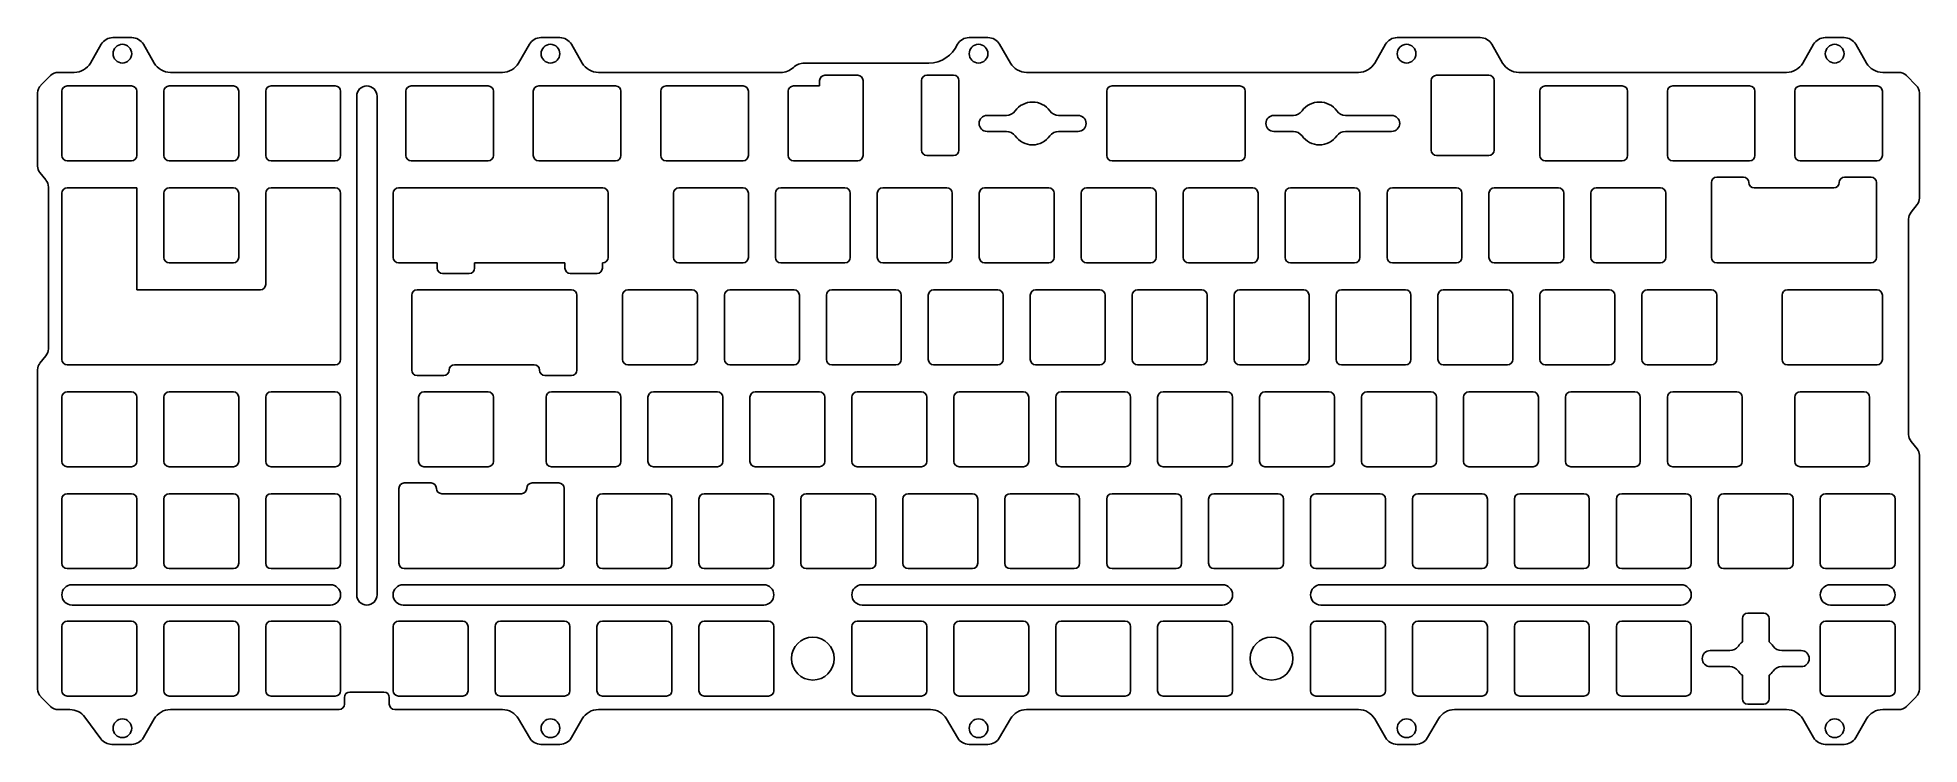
# Model space of a CAD drawing. Header units: millimetres. Extents: x -352 to 0, y -140 to -8.
import ezdxf

# ---------------------------------------------------------------- set-up
doc = ezdxf.new("R2010")
doc.units = ezdxf.units.MM

msp = doc.modelspace()

# ---------------------------------------------------------------- linework, layer by layer
at = {"color": 7, "linetype": 'Continuous', "lineweight": 25}
for p, q in [((-341.79, -13.02), (-339.77, -9.52)), ((-337.6, -8.27), (-334.07, -8.27)), ((-331.9, -9.52), (-329.88, -13.02)), ((-261.79, -13.02), (-259.77, -9.52)), ((-257.6, -8.27), (-254.07, -8.27)), ((-251.9, -9.52), (-249.88, -13.02)), ((-177.6, -8.27), (-174.06, -8.27)), ((-171.9, -9.52), (-169.88, -13.02)), ((-101.79, -13.02), (-99.76, -9.52)), ((-97.6, -8.27), (-82.06, -8.27)), ((-79.9, -9.52), (-77.88, -13.02)), ((-21.79, -13.02), (-19.76, -9.52)), ((-17.6, -8.27), (-14.06, -8.27)), ((-11.9, -9.52), (-9.88, -13.02)), ((-208.38, -13.02), (-185.12, -13.02)), ((-351.08, -17.18), (-349.25, -15.36)), ((-347.84, -14.77), (-344.82, -14.77)), ((-334.14, -17.3), (-346.14, -17.3)), ((-315.09, -17.3), (-327.09, -17.3)), ((-326.85, -14.77), (-264.82, -14.77)), ((-296.04, -17.3), (-308.04, -17.3)), ((-267.47, -17.3), (-281.85, -17.3)), ((-243.65, -17.3), (-258.03, -17.3)), ((-246.85, -14.77), (-212.82, -14.77)), ((-219.84, -17.3), (-234.22, -17.3)), ((-205.53, -17.3), (-210.41, -17.3)), ((-205.53, -16.3), (-205.53, -17.3)), ((-198.41, -15.3), (-204.53, -15.3)), ((-197.41, -30.3), (-197.41, -16.3)), ((-186.48, -16.29), (-186.48, -29.29)), ((-180.48, -15.29), (-185.48, -15.29)), ((-179.48, -29.29), (-179.48, -16.29)), ((-166.85, -14.77), (-104.82, -14.77)), ((-126.98, -17.3), (-150.88, -17.3)), ((-91.23, -16.3), (-91.23, -29.3)), ((-80.47, -15.29), (-90.23, -15.3)), ((-79.47, -29.29), (-79.47, -16.29)), ((-74.85, -14.77), (-24.82, -14.77)), ((-55.53, -17.3), (-69.92, -17.3)), ((-31.72, -17.3), (-46.1, -17.3)), ((-7.91, -17.3), (-22.29, -17.3)), ((-6.85, -14.77), (-3.83, -14.77)), ((-2.41, -15.36), (-0.59, -17.19)), ((-351.66, -32.28), (-351.66, -18.6)), ((-347.14, -18.3), (-347.14, -30.3)), ((-333.14, -30.3), (-333.14, -18.3)), ((-328.09, -18.3), (-328.09, -30.3)), ((-314.09, -30.3), (-314.09, -18.3)), ((-309.04, -18.3), (-309.04, -30.3)), ((-295.04, -30.3), (-295.04, -18.3)), ((-292.04, -19.2), (-292.04, -112.4)), ((-288.24, -112.4), (-288.24, -19.2)), ((-282.85, -18.3), (-282.85, -30.3)), ((-266.47, -30.3), (-266.47, -18.3)), ((-259.03, -18.3), (-259.03, -30.3)), ((-242.65, -30.3), (-242.65, -18.3)), ((-235.22, -18.3), (-235.22, -30.3)), ((-218.84, -30.3), (-218.84, -18.3)), ((-211.41, -18.3), (-211.41, -30.3)), ((-151.88, -18.3), (-151.88, -30.3)), ((-125.98, -30.3), (-125.98, -18.3)), ((-70.92, -18.3), (-70.92, -30.3)), ((-54.53, -30.3), (-54.53, -18.3)), ((-47.1, -18.3), (-47.1, -30.3)), ((-30.72, -30.3), (-30.72, -18.3)), ((-23.29, -18.3), (-23.29, -30.3)), ((-6.91, -30.3), (-6.91, -18.3)), ((0, -18.6), (0, -38.28)), ((-170.61, -22.8), (-174.23, -22.8)), ((-157.23, -22.8), (-160.86, -22.8)), ((-116.99, -22.8), (-120.62, -22.8)), ((-98.62, -22.8), (-107.25, -22.8)), ((-174.23, -25.8), (-170.61, -25.8)), ((-160.86, -25.8), (-157.23, -25.8)), ((-120.62, -25.8), (-116.99, -25.8)), ((-107.25, -25.8), (-98.62, -25.8)), ((-346.14, -31.3), (-334.14, -31.3)), ((-327.09, -31.3), (-315.09, -31.3)), ((-308.04, -31.3), (-296.04, -31.3)), ((-281.85, -31.3), (-267.47, -31.3)), ((-258.03, -31.3), (-243.65, -31.3)), ((-234.22, -31.3), (-219.84, -31.3)), ((-210.41, -31.3), (-198.41, -31.3)), ((-185.48, -30.29), (-180.48, -30.29)), ((-150.88, -31.3), (-126.98, -31.3)), ((-90.23, -30.3), (-80.47, -30.29)), ((-69.92, -31.3), (-55.53, -31.3)), ((-46.1, -31.3), (-31.72, -31.3)), ((-22.29, -31.3), (-7.91, -31.3)), ((-350.13, -34.87), (-351.25, -33.47)), ((-32.87, -34.35), (-37.87, -34.35)), ((-9, -34.35), (-14, -34.35)), ((-349.66, -66.42), (-349.66, -36.19)), ((-347.14, -37.35), (-347.14, -68.4)), ((-333.14, -36.35), (-346.14, -36.35)), ((-333.14, -55.4), (-333.14, -36.35)), ((-328.09, -37.35), (-328.09, -49.35)), ((-315.09, -36.35), (-327.09, -36.35)), ((-314.09, -49.35), (-314.09, -37.35)), ((-309.04, -37.35), (-309.04, -54.4)), ((-296.04, -36.35), (-308.04, -36.35)), ((-295.04, -68.4), (-295.04, -37.35)), ((-285.23, -37.35), (-285.23, -49.35)), ((-246.03, -36.35), (-284.23, -36.35)), ((-245.03, -49.35), (-245.03, -37.35)), ((-232.84, -37.35), (-232.84, -49.35)), ((-219.84, -36.35), (-231.84, -36.35)), ((-218.84, -49.35), (-218.84, -37.35)), ((-213.79, -37.35), (-213.79, -49.35)), ((-200.79, -36.35), (-212.79, -36.35)), ((-199.79, -49.35), (-199.79, -37.35)), ((-194.74, -37.35), (-194.74, -49.35)), ((-181.74, -36.35), (-193.74, -36.35)), ((-180.74, -49.35), (-180.74, -37.35)), ((-175.69, -37.35), (-175.69, -49.35)), ((-162.69, -36.35), (-174.69, -36.35)), ((-161.69, -49.35), (-161.69, -37.35)), ((-156.64, -37.35), (-156.64, -49.35)), ((-143.64, -36.35), (-155.64, -36.35)), ((-142.64, -49.35), (-142.64, -37.35)), ((-137.59, -37.35), (-137.59, -49.35)), ((-124.59, -36.35), (-136.59, -36.35)), ((-123.59, -49.35), (-123.59, -37.35)), ((-118.54, -37.35), (-118.54, -49.35)), ((-105.54, -36.35), (-117.54, -36.35)), ((-104.54, -49.35), (-104.54, -37.35)), ((-99.49, -37.35), (-99.49, -49.35)), ((-86.49, -36.35), (-98.49, -36.35)), ((-85.49, -49.35), (-85.49, -37.35)), ((-80.44, -37.35), (-80.44, -49.35)), ((-67.44, -36.35), (-79.44, -36.35)), ((-66.44, -49.35), (-66.44, -37.35)), ((-61.39, -37.35), (-61.39, -49.35)), ((-48.39, -36.35), (-60.39, -36.35)), ((-47.39, -49.35), (-47.39, -37.35)), ((-38.87, -35.35), (-38.87, -49.35)), ((-16, -36.35), (-30.87, -36.35)), ((-8, -49.35), (-8, -35.35)), ((-2, -42.19), (-2, -82.42)), ((-0.42, -39.47), (-1.54, -40.88)), ((-327.09, -50.35), (-315.09, -50.35)), ((-284.23, -50.35), (-277, -50.35)), ((-277, -50.35), (-277, -51.34)), ((-276, -52.34), (-271, -52.34)), ((-270, -51.34), (-270, -50.35)), ((-270, -50.35), (-253.12, -50.35)), ((-253.12, -50.35), (-253.12, -51.34)), ((-252.12, -52.34), (-247.12, -52.34)), ((-246.03, -50.35), (-246.12, -50.35)), ((-246.12, -51.34), (-246.12, -50.35)), ((-231.84, -50.35), (-219.84, -50.35)), ((-212.79, -50.35), (-200.79, -50.35)), ((-193.74, -50.35), (-181.74, -50.35)), ((-174.69, -50.35), (-162.69, -50.35)), ((-155.64, -50.35), (-143.64, -50.35)), ((-136.59, -50.35), (-124.59, -50.35)), ((-117.54, -50.35), (-105.54, -50.35)), ((-98.49, -50.35), (-86.49, -50.35)), ((-79.44, -50.35), (-67.44, -50.35)), ((-60.39, -50.35), (-48.39, -50.35)), ((-37.87, -50.35), (-9, -50.35)), ((-310.04, -55.4), (-333.14, -55.4)), ((-251.88, -55.4), (-280.76, -55.4)), ((-229.36, -55.4), (-241.36, -55.4)), ((-210.31, -55.4), (-222.31, -55.4)), ((-191.26, -55.4), (-203.26, -55.4)), ((-172.22, -55.4), (-184.22, -55.4)), ((-153.16, -55.4), (-165.16, -55.4)), ((-134.11, -55.4), (-146.11, -55.4)), ((-115.06, -55.4), (-127.06, -55.4)), ((-96.01, -55.4), (-108.01, -55.4)), ((-76.97, -55.4), (-88.97, -55.4)), ((-57.92, -55.4), (-69.92, -55.4)), ((-38.86, -55.4), (-50.86, -55.4)), ((-7.91, -55.4), (-24.67, -55.4)), ((-281.76, -56.39), (-281.76, -70.39)), ((-250.88, -70.39), (-250.88, -56.39)), ((-242.36, -56.39), (-242.36, -68.4)), ((-228.36, -68.4), (-228.36, -56.39)), ((-223.31, -56.39), (-223.31, -68.4)), ((-209.31, -68.4), (-209.31, -56.39)), ((-204.26, -56.39), (-204.26, -68.4)), ((-190.26, -68.4), (-190.26, -56.39)), ((-185.22, -56.39), (-185.22, -68.4)), ((-171.22, -68.4), (-171.22, -56.39)), ((-166.16, -56.39), (-166.16, -68.4)), ((-152.16, -68.4), (-152.16, -56.39)), ((-147.11, -56.39), (-147.11, -68.4)), ((-133.11, -68.4), (-133.11, -56.39)), ((-128.06, -56.39), (-128.06, -68.4)), ((-114.06, -68.4), (-114.06, -56.39)), ((-109.01, -56.39), (-109.01, -68.4)), ((-95.01, -68.4), (-95.01, -56.39)), ((-89.97, -56.39), (-89.97, -68.4)), ((-75.97, -68.4), (-75.97, -56.39)), ((-70.92, -56.39), (-70.92, -68.4)), ((-56.92, -68.4), (-56.92, -56.39)), ((-51.86, -56.39), (-51.86, -68.4)), ((-37.86, -68.4), (-37.86, -56.39)), ((-25.67, -56.39), (-25.67, -68.4)), ((-6.91, -68.4), (-6.91, -56.39)), ((-351.66, -130), (-351.66, -70.32)), ((-351.25, -69.13), (-350.12, -67.73)), ((-346.14, -69.4), (-296.04, -69.4)), ((-273.76, -69.4), (-258.88, -69.4)), ((-241.36, -69.4), (-229.36, -69.4)), ((-222.31, -69.4), (-210.31, -69.4)), ((-203.26, -69.4), (-191.26, -69.4)), ((-184.22, -69.4), (-172.22, -69.4)), ((-165.16, -69.4), (-153.16, -69.4)), ((-146.11, -69.4), (-134.11, -69.4)), ((-127.06, -69.4), (-115.06, -69.4)), ((-108.01, -69.4), (-96.01, -69.4)), ((-88.97, -69.4), (-76.97, -69.4)), ((-69.92, -69.4), (-57.92, -69.4)), ((-50.86, -69.4), (-38.86, -69.4)), ((-24.67, -69.4), (-7.91, -69.4)), ((-280.76, -71.39), (-275.76, -71.39)), ((-256.88, -71.39), (-251.88, -71.39)), ((-347.14, -75.45), (-347.14, -87.45)), ((-334.14, -74.45), (-346.14, -74.45)), ((-333.14, -87.45), (-333.14, -75.45)), ((-328.09, -75.45), (-328.09, -87.45)), ((-315.09, -74.45), (-327.09, -74.45)), ((-314.09, -87.45), (-314.09, -75.45)), ((-309.04, -75.45), (-309.04, -87.45)), ((-296.04, -74.45), (-308.04, -74.45)), ((-295.04, -87.45), (-295.04, -75.45)), ((-280.47, -75.45), (-280.47, -87.45)), ((-267.47, -74.45), (-279.47, -74.45)), ((-266.47, -87.45), (-266.47, -75.45)), ((-256.65, -75.45), (-256.65, -87.45)), ((-243.65, -74.45), (-255.65, -74.45)), ((-242.65, -87.45), (-242.65, -75.45)), ((-237.6, -75.45), (-237.6, -87.45)), ((-224.6, -74.45), (-236.6, -74.45)), ((-223.6, -87.45), (-223.6, -75.45)), ((-218.55, -75.45), (-218.55, -87.45)), ((-205.55, -74.45), (-217.55, -74.45)), ((-204.55, -87.45), (-204.55, -75.45)), ((-199.5, -75.45), (-199.5, -87.45)), ((-186.5, -74.45), (-198.5, -74.45)), ((-185.5, -87.45), (-185.5, -75.45)), ((-180.45, -75.45), (-180.45, -87.45)), ((-167.45, -74.45), (-179.45, -74.45)), ((-166.45, -87.45), (-166.45, -75.45)), ((-161.4, -75.45), (-161.4, -87.45)), ((-148.4, -74.45), (-160.4, -74.45)), ((-147.4, -87.45), (-147.4, -75.45)), ((-142.35, -75.45), (-142.35, -87.45)), ((-129.35, -74.45), (-141.35, -74.45)), ((-128.35, -87.45), (-128.35, -75.45)), ((-123.3, -75.45), (-123.3, -87.45)), ((-110.3, -74.45), (-122.3, -74.45)), ((-109.3, -87.45), (-109.3, -75.45)), ((-104.25, -75.45), (-104.25, -87.45)), ((-91.25, -74.45), (-103.25, -74.45)), ((-90.25, -87.45), (-90.25, -75.45)), ((-85.2, -75.45), (-85.2, -87.45)), ((-72.2, -74.45), (-84.2, -74.45)), ((-71.2, -87.45), (-71.2, -75.45)), ((-66.15, -75.45), (-66.15, -87.45)), ((-53.15, -74.45), (-65.15, -74.45)), ((-52.15, -87.45), (-52.15, -75.45)), ((-47.1, -75.45), (-47.1, -87.45)), ((-34.1, -74.45), (-46.1, -74.45)), ((-33.1, -87.45), (-33.1, -75.45)), ((-23.29, -75.45), (-23.29, -87.45)), ((-10.29, -74.45), (-22.29, -74.45)), ((-9.29, -87.45), (-9.29, -75.45)), ((-1.54, -83.73), (-0.42, -85.13)), ((0, -86.32), (0, -130)), ((-346.14, -88.45), (-334.14, -88.45)), ((-327.09, -88.45), (-315.09, -88.45)), ((-308.04, -88.45), (-296.04, -88.45)), ((-279.47, -88.45), (-267.47, -88.45)), ((-255.65, -88.45), (-243.65, -88.45)), ((-236.6, -88.45), (-224.6, -88.45)), ((-217.55, -88.45), (-205.55, -88.45)), ((-198.5, -88.45), (-186.5, -88.45)), ((-179.45, -88.45), (-167.45, -88.45)), ((-160.4, -88.45), (-148.4, -88.45)), ((-141.35, -88.45), (-129.35, -88.45)), ((-122.3, -88.45), (-110.3, -88.45)), ((-103.25, -88.45), (-91.25, -88.45)), ((-84.2, -88.45), (-72.2, -88.45)), ((-65.15, -88.45), (-53.15, -88.45)), ((-46.1, -88.45), (-34.1, -88.45)), ((-22.29, -88.45), (-10.29, -88.45)), ((-347.14, -94.49), (-347.14, -106.49)), ((-334.14, -93.49), (-346.14, -93.49)), ((-333.14, -106.49), (-333.14, -94.49)), ((-328.09, -94.49), (-328.09, -106.49)), ((-315.09, -93.49), (-327.09, -93.49)), ((-314.09, -106.49), (-314.09, -94.49)), ((-309.04, -94.49), (-309.04, -106.49)), ((-296.04, -93.49), (-308.04, -93.49)), ((-295.04, -106.49), (-295.04, -94.49)), ((-284.14, -92.49), (-284.14, -106.49)), ((-278.14, -91.49), (-283.14, -91.49)), ((-261.26, -93.49), (-276.14, -93.49)), ((-254.26, -91.49), (-259.26, -91.49)), ((-253.26, -106.49), (-253.26, -92.49)), ((-247.13, -94.49), (-247.13, -106.49)), ((-234.13, -93.49), (-246.13, -93.49)), ((-233.13, -106.49), (-233.13, -94.49)), ((-228.08, -94.49), (-228.08, -106.49)), ((-215.08, -93.49), (-227.08, -93.49)), ((-214.08, -106.49), (-214.08, -94.49)), ((-209.03, -94.49), (-209.03, -106.49)), ((-196.03, -93.49), (-208.03, -93.49)), ((-195.03, -106.49), (-195.03, -94.49)), ((-189.98, -94.49), (-189.98, -106.49)), ((-176.98, -93.49), (-188.98, -93.49)), ((-175.98, -106.49), (-175.98, -94.49)), ((-170.93, -94.49), (-170.93, -106.49)), ((-157.93, -93.49), (-169.93, -93.49)), ((-156.93, -106.49), (-156.93, -94.49)), ((-151.88, -94.49), (-151.88, -106.49)), ((-138.88, -93.49), (-150.88, -93.49)), ((-137.88, -106.49), (-137.88, -94.49)), ((-132.83, -94.49), (-132.83, -106.49)), ((-119.83, -93.49), (-131.83, -93.49)), ((-118.83, -106.49), (-118.83, -94.49)), ((-113.78, -94.49), (-113.78, -106.49)), ((-100.78, -93.49), (-112.78, -93.49)), ((-99.78, -106.49), (-99.78, -94.49)), ((-94.73, -94.49), (-94.73, -106.49)), ((-81.73, -93.49), (-93.73, -93.49)), ((-80.73, -106.49), (-80.73, -94.49)), ((-75.68, -94.49), (-75.68, -106.49)), ((-62.68, -93.49), (-74.68, -93.49)), ((-61.68, -106.49), (-61.68, -94.49)), ((-56.63, -94.49), (-56.63, -106.49)), ((-43.63, -93.49), (-55.63, -93.49)), ((-42.63, -106.49), (-42.63, -94.49)), ((-37.58, -94.49), (-37.58, -106.49)), ((-24.58, -93.49), (-36.58, -93.49)), ((-23.58, -106.49), (-23.58, -94.49)), ((-18.53, -94.49), (-18.53, -106.49)), ((-5.53, -93.49), (-17.53, -93.49)), ((-4.53, -106.49), (-4.53, -94.49)), ((-346.14, -107.49), (-334.14, -107.49)), ((-327.09, -107.49), (-315.09, -107.49)), ((-308.04, -107.49), (-296.04, -107.49)), ((-283.14, -107.49), (-254.26, -107.49)), ((-246.13, -107.49), (-234.13, -107.49)), ((-227.08, -107.49), (-215.08, -107.49)), ((-208.03, -107.49), (-196.03, -107.49)), ((-188.98, -107.49), (-176.98, -107.49)), ((-169.93, -107.49), (-157.93, -107.49)), ((-150.88, -107.49), (-138.88, -107.49)), ((-131.83, -107.49), (-119.83, -107.49)), ((-112.78, -107.49), (-100.78, -107.49)), ((-93.73, -107.49), (-81.73, -107.49)), ((-74.68, -107.49), (-62.68, -107.49)), ((-55.63, -107.49), (-43.63, -107.49)), ((-36.58, -107.49), (-24.58, -107.49)), ((-17.53, -107.49), (-5.53, -107.49)), ((-296.94, -110.5), (-345.24, -110.5)), ((-215.98, -110.5), (-283.33, -110.5)), ((-130.25, -110.5), (-197.6, -110.5)), ((-44.53, -110.5), (-111.88, -110.5)), ((-6.43, -110.5), (-16.63, -110.5)), ((-345.24, -114.3), (-296.94, -114.3)), ((-283.33, -114.3), (-215.98, -114.3)), ((-197.6, -114.3), (-130.25, -114.3)), ((-111.88, -114.3), (-44.53, -114.3)), ((-29.08, -115.81), (-32.08, -115.81)), ((-16.63, -114.3), (-6.43, -114.3)), ((-347.14, -118.31), (-347.14, -130.31)), ((-334.14, -117.31), (-346.14, -117.31)), ((-333.14, -130.31), (-333.14, -118.31)), ((-328.09, -118.31), (-328.09, -130.31)), ((-315.09, -117.31), (-327.09, -117.31)), ((-314.09, -130.31), (-314.09, -118.31)), ((-309.04, -118.31), (-309.04, -130.31)), ((-296.04, -117.31), (-308.04, -117.31)), ((-295.04, -130.31), (-295.04, -118.31)), ((-285.23, -118.31), (-285.23, -130.31)), ((-272.23, -117.31), (-284.23, -117.31)), ((-271.23, -130.31), (-271.23, -118.31)), ((-266.19, -118.31), (-266.19, -130.31)), ((-253.19, -117.31), (-265.19, -117.31)), ((-252.19, -130.31), (-252.19, -118.31)), ((-247.13, -118.31), (-247.13, -130.31)), ((-234.13, -117.31), (-246.13, -117.31)), ((-233.13, -130.31), (-233.13, -118.31)), ((-228.08, -118.31), (-228.08, -130.31)), ((-215.08, -117.31), (-227.08, -117.31)), ((-214.08, -130.31), (-214.08, -118.31)), ((-199.5, -118.31), (-199.5, -130.31)), ((-186.5, -117.31), (-198.5, -117.31)), ((-185.5, -130.31), (-185.5, -118.31)), ((-180.45, -118.31), (-180.45, -130.31)), ((-167.45, -117.31), (-179.45, -117.31)), ((-166.45, -130.31), (-166.45, -118.31)), ((-161.4, -118.31), (-161.4, -130.31)), ((-148.4, -117.31), (-160.4, -117.31)), ((-147.4, -130.31), (-147.4, -118.31)), ((-142.35, -118.31), (-142.35, -130.31)), ((-129.35, -117.31), (-141.35, -117.31)), ((-128.35, -130.31), (-128.35, -118.31)), ((-113.78, -118.31), (-113.78, -130.31)), ((-100.78, -117.31), (-112.78, -117.31)), ((-99.78, -130.31), (-99.78, -118.31)), ((-94.73, -118.31), (-94.73, -130.31)), ((-81.73, -117.31), (-93.73, -117.31)), ((-80.73, -130.31), (-80.73, -118.31)), ((-75.68, -118.31), (-75.68, -130.31)), ((-62.68, -117.31), (-74.68, -117.31)), ((-61.68, -130.31), (-61.68, -118.31)), ((-56.63, -118.31), (-56.63, -130.31)), ((-43.63, -117.31), (-55.63, -117.31)), ((-42.63, -130.31), (-42.63, -118.31)), ((-33.08, -116.81), (-33.08, -121.18)), ((-28.08, -116.81), (-28.08, -121.18)), ((-18.53, -118.31), (-18.53, -130.31)), ((-5.53, -117.31), (-17.53, -117.31)), ((-4.53, -130.31), (-4.53, -118.31)), ((-35.45, -122.81), (-39.08, -122.81)), ((-22.08, -122.81), (-25.7, -122.81)), ((-39.08, -125.81), (-35.45, -125.81)), ((-25.7, -125.81), (-22.08, -125.81)), ((-33.08, -131.81), (-33.08, -127.43)), ((-28.08, -131.81), (-28.08, -127.43)), ((-349.25, -133.25), (-351.08, -131.42)), ((-346.14, -131.31), (-334.14, -131.31)), ((-327.09, -131.31), (-315.09, -131.31)), ((-308.04, -131.31), (-296.04, -131.31)), ((-294.33, -131.56), (-294.33, -132.83)), ((-286.94, -130.56), (-293.33, -130.56)), ((-285.94, -132.83), (-285.94, -131.56)), ((-284.23, -131.31), (-272.23, -131.31)), ((-265.19, -131.31), (-253.19, -131.31)), ((-246.13, -131.31), (-234.13, -131.31)), ((-227.08, -131.31), (-215.08, -131.31)), ((-198.5, -131.31), (-186.5, -131.31)), ((-179.45, -131.31), (-167.45, -131.31)), ((-160.4, -131.31), (-148.4, -131.31)), ((-141.35, -131.31), (-129.35, -131.31)), ((-112.78, -131.31), (-100.78, -131.31)), ((-93.73, -131.31), (-81.73, -131.31)), ((-74.68, -131.31), (-62.68, -131.31)), ((-55.63, -131.31), (-43.63, -131.31)), ((-32.08, -132.81), (-29.08, -132.81)), ((-17.53, -131.31), (-5.53, -131.31)), ((-0.59, -131.42), (-2.41, -133.25)), ((-345.65, -133.83), (-347.83, -133.83)), ((-339.83, -139.32), (-342.84, -135.25)), ((-329.88, -135.58), (-331.9, -139.08)), ((-295.33, -133.83), (-326.85, -133.83)), ((-264.82, -133.83), (-284.94, -133.83)), ((-259.76, -139.08), (-261.79, -135.58)), ((-249.88, -135.58), (-251.9, -139.08)), ((-184.82, -133.83), (-246.85, -133.83)), ((-179.76, -139.08), (-181.79, -135.58)), ((-169.88, -135.58), (-171.9, -139.08)), ((-104.82, -133.83), (-166.85, -133.83)), ((-99.76, -139.08), (-101.79, -135.58)), ((-89.88, -135.58), (-91.9, -139.08)), ((-24.82, -133.83), (-86.85, -133.83)), ((-19.76, -139.08), (-21.79, -135.58)), ((-9.88, -135.58), (-11.9, -139.08)), ((-3.83, -133.83), (-6.85, -133.83)), ((-334.06, -140.33), (-337.82, -140.33)), ((-254.06, -140.33), (-257.6, -140.33)), ((-174.06, -140.33), (-177.6, -140.33)), ((-94.06, -140.33), (-97.6, -140.33)), ((-14.06, -140.33), (-17.6, -140.33))]:
    msp.add_line(p, q, dxfattribs=at)
for centre, radius in [((-335.83, -11.27), 1.75), ((-255.83, -11.27), 1.75), ((-175.83, -11.27), 1.75), ((-95.83, -11.27), 1.75), ((-15.83, -11.27), 1.75), ((-206.79, -124.31), 4), ((-121.06, -124.31), 4), ((-335.83, -137.33), 1.75), ((-255.83, -137.33), 1.75), ((-175.83, -137.33), 1.75), ((-95.83, -137.33), 1.75), ((-15.83, -137.33), 1.75)]:
    msp.add_circle(centre, radius, dxfattribs=at)
for centre, radius, start, end in [((-337.6, -10.77), 2.5, 90, 150), ((-334.07, -10.77), 2.5, 30, 90), ((-257.6, -10.77), 2.5, 90, 150), ((-254.07, -10.77), 2.5, 30, 90), ((-185.12, -7.18), 5.84, 270, 336.3814), ((-177.6, -10.77), 2.5, 90, 150), ((-174.06, -10.77), 2.5, 30, 90), ((-97.6, -10.77), 2.5, 90, 150), ((-82.06, -10.77), 2.5, 30, 90), ((-17.6, -10.77), 2.5, 90, 150), ((-14.06, -10.77), 2.5, 30, 90), ((-344.82, -11.27), 3.5, 270, 330), ((-326.85, -11.27), 3.5, 210, 270), ((-264.82, -11.27), 3.5, 270, 330), ((-246.85, -11.27), 3.5, 210, 270), ((-212.82, -11.27), 3.5, 269.9583, 313.0491), ((-208.38, -16.02), 3, 90, 133.0491), ((-166.85, -11.27), 3.5, 210, 270), ((-104.82, -11.27), 3.5, 270, 330), ((-74.85, -11.27), 3.5, 210, 270), ((-24.82, -11.27), 3.5, 270, 330), ((-6.85, -11.27), 3.5, 210, 270), ((-349.66, -18.6), 2, 135, 180), ((-347.84, -16.77), 2, 90, 135), ((-346.14, -18.3), 1, 90, 180), ((-334.14, -18.3), 1, 360, 90), ((-327.09, -18.3), 1, 90, 180), ((-315.09, -18.3), 1, 360, 90), ((-308.04, -18.3), 1, 90, 180), ((-296.04, -18.3), 1, 360, 90), ((-290.14, -19.2), 1.9, 90.0009, 180), ((-290.14, -19.2), 1.9, 0, 90), ((-281.85, -18.3), 1, 90, 180), ((-267.47, -18.3), 1, 0, 90), ((-258.03, -18.3), 1, 90, 180), ((-243.65, -18.3), 1, 0, 90), ((-234.22, -18.3), 1, 90, 180), ((-219.84, -18.3), 1, 360, 90), ((-210.41, -18.3), 1, 90, 180), ((-204.53, -16.3), 1, 90, 180), ((-198.41, -16.3), 1, 360, 90), ((-185.48, -16.29), 1, 90, 180), ((-180.48, -16.29), 1, 0, 90), ((-150.88, -18.3), 1, 90, 180), ((-126.98, -18.3), 1, 0, 90), ((-90.23, -16.3), 1, 90, 180), ((-80.47, -16.29), 1, 0, 90), ((-69.92, -18.3), 1, 90, 180), ((-55.53, -18.3), 1, 360, 90), ((-46.1, -18.3), 1, 90, 180), ((-31.72, -18.3), 1, 360, 90), ((-22.29, -18.3), 1, 90, 180), ((-7.91, -18.3), 1, 360, 90), ((-3.83, -16.77), 2, 45, 90), ((-2, -18.6), 2, 360, 45), ((-165.73, -24.3), 4, 35.6853, 144.3147), ((-112.12, -24.3), 4, 35.6853, 144.3147), ((-174.23, -24.3), 1.5, 90, 270), ((-170.61, -20.8), 2, 270, 324.3147), ((-160.86, -20.8), 2, 215.6853, 270), ((-157.23, -24.3), 1.5, 270, 90), ((-120.62, -24.3), 1.5, 90, 270), ((-116.99, -20.8), 2, 270, 324.3147), ((-107.25, -20.8), 2, 215.6853, 270), ((-98.62, -24.3), 1.5, 270, 90), ((-170.61, -27.8), 2, 35.6853, 90), ((-165.73, -24.3), 4, 215.6853, 324.3147), ((-160.86, -27.8), 2, 90, 144.3147), ((-116.99, -27.8), 2, 35.6853, 90), ((-112.12, -24.3), 4, 215.6853, 324.3147), ((-107.25, -27.8), 2, 90, 144.3147), ((-346.14, -30.3), 1, 180, 270), ((-334.14, -30.3), 1, 270, 360), ((-327.09, -30.3), 1, 180, 270), ((-315.09, -30.3), 1, 270, 360), ((-308.04, -30.3), 1, 180, 270), ((-296.04, -30.3), 1, 270, 360), ((-281.85, -30.3), 1, 180, 270), ((-267.47, -30.3), 1, 270, 360), ((-258.03, -30.3), 1, 180, 270), ((-243.65, -30.3), 1, 270, 360), ((-234.22, -30.3), 1, 180, 270), ((-219.84, -30.3), 1, 270, 360), ((-210.41, -30.3), 1, 180, 270), ((-198.41, -30.3), 1, 270, 0), ((-185.48, -29.29), 1, 180, 270), ((-180.48, -29.29), 1, 270, 0), ((-150.88, -30.3), 1, 180, 270), ((-126.98, -30.3), 1, 270, 0), ((-90.23, -29.3), 1, 180, 270), ((-80.47, -29.29), 1, 270, 0), ((-69.92, -30.3), 1, 180, 270), ((-55.53, -30.3), 1, 270, 360), ((-46.1, -30.3), 1, 180, 270), ((-31.72, -30.3), 1, 270, 360), ((-22.29, -30.3), 1, 180, 270), ((-7.91, -30.3), 1, 270, 360), ((-349.76, -32.28), 1.9, 180, 218.6598), ((-351.76, -36.19), 2.1, 0, 38.6598), ((-37.87, -35.35), 1, 90, 180), ((-32.87, -35.35), 1, 360, 90), ((-14, -35.35), 1, 90, 180), ((-9, -35.35), 1, 360, 90), ((-346.14, -37.35), 1, 90, 180), ((-327.09, -37.35), 1, 90, 180), ((-315.09, -37.35), 1, 360, 90), ((-308.04, -37.35), 1, 90, 180), ((-296.04, -37.35), 1, 0, 90), ((-284.23, -37.35), 1, 90, 180), ((-246.03, -37.35), 1, 360, 90), ((-231.84, -37.35), 1, 90, 180), ((-219.84, -37.35), 1, 360, 90), ((-212.79, -37.35), 1, 90, 180), ((-200.79, -37.35), 1, 360, 90), ((-193.74, -37.35), 1, 90, 180), ((-181.74, -37.35), 1, 360, 90), ((-174.69, -37.35), 1, 90, 180), ((-162.69, -37.35), 1, 360, 90), ((-155.64, -37.35), 1, 90, 180), ((-143.64, -37.35), 1, 360, 90), ((-136.59, -37.35), 1, 90, 180), ((-124.59, -37.35), 1, 360, 90), ((-117.54, -37.35), 1, 90, 180), ((-105.54, -37.35), 1, 360, 90), ((-98.49, -37.35), 1, 90, 180), ((-86.49, -37.35), 1, 360, 90), ((-79.44, -37.35), 1, 90, 180), ((-67.44, -37.35), 1, 360, 90), ((-60.39, -37.35), 1, 90, 180), ((-48.39, -37.35), 1, 360, 90), ((-30.87, -35.35), 1, 180, 270), ((-16, -35.35), 1, 270, 0), ((-1.9, -38.28), 1.9, 321.3402, 0), ((0.1, -42.19), 2.1, 141.3402, 180), ((-327.09, -49.35), 1, 180, 270), ((-315.09, -49.35), 1, 270, 0), ((-284.23, -49.35), 1, 180, 270), ((-276, -51.34), 1, 180, 270), ((-271, -51.34), 1, 270, 360), ((-252.12, -51.34), 1, 180, 270), ((-247.12, -51.34), 1, 270, 360), ((-246.03, -49.35), 1, 270, 0), ((-231.84, -49.35), 1, 180, 270), ((-219.84, -49.35), 1, 270, 0), ((-212.79, -49.35), 1, 180, 270), ((-200.79, -49.35), 1, 270, 0), ((-193.74, -49.35), 1, 180, 270), ((-181.74, -49.35), 1, 270, 0), ((-174.69, -49.35), 1, 180, 270), ((-162.69, -49.35), 1, 270, 0), ((-155.64, -49.35), 1, 180, 270), ((-143.64, -49.35), 1, 270, 0), ((-136.59, -49.35), 1, 180, 270), ((-124.59, -49.35), 1, 270, 0), ((-117.54, -49.35), 1, 180, 270), ((-105.54, -49.35), 1, 270, 0), ((-98.49, -49.35), 1, 180, 270), ((-86.49, -49.35), 1, 270, 0), ((-79.44, -49.35), 1, 180, 270), ((-67.44, -49.35), 1, 270, 0), ((-60.39, -49.35), 1, 180, 270), ((-48.39, -49.35), 1, 270, 0), ((-37.87, -49.35), 1, 180, 270), ((-9, -49.35), 1, 270, 0), ((-310.04, -54.4), 1, 270, 0), ((-280.76, -56.39), 1, 90, 180), ((-251.88, -56.39), 1, 0, 90), ((-241.36, -56.39), 1, 90, 180), ((-229.36, -56.39), 1, 360, 90), ((-222.31, -56.39), 1, 90, 180), ((-210.31, -56.39), 1, 360, 90), ((-203.26, -56.39), 1, 90, 180), ((-191.26, -56.39), 1, 360, 90), ((-184.22, -56.39), 1, 90, 180), ((-172.22, -56.39), 1, 360, 90), ((-165.16, -56.39), 1, 90, 180), ((-153.16, -56.39), 1, 360, 90), ((-146.11, -56.39), 1, 90, 180), ((-134.11, -56.39), 1, 360, 90), ((-127.06, -56.39), 1, 90, 180), ((-115.06, -56.39), 1, 360, 90), ((-108.01, -56.39), 1, 90, 180), ((-96.01, -56.39), 1, 360, 90), ((-88.97, -56.39), 1, 90, 180), ((-76.97, -56.39), 1, 360, 90), ((-69.92, -56.39), 1, 90, 180), ((-57.92, -56.39), 1, 360, 90), ((-50.86, -56.39), 1, 90, 180), ((-38.86, -56.39), 1, 360, 90), ((-24.67, -56.39), 1, 90, 180), ((-7.91, -56.39), 1, 360, 90), ((-351.76, -66.42), 2.1, 321.4515, 0.0869), ((-349.76, -70.32), 1.9, 141.3402, 180), ((-346.14, -68.4), 1, 180, 270), ((-296.04, -68.4), 1, 270, 0), ((-273.76, -70.39), 1, 90, 180), ((-258.88, -70.39), 1, 0, 90), ((-241.36, -68.4), 1, 180, 270), ((-229.36, -68.4), 1, 270, 0), ((-222.31, -68.4), 1, 180, 270), ((-210.31, -68.4), 1, 270, 0), ((-203.26, -68.4), 1, 180, 270), ((-191.26, -68.4), 1, 270, 0), ((-184.22, -68.4), 1, 180, 270), ((-172.22, -68.4), 1, 270, 0), ((-165.16, -68.4), 1, 180, 270), ((-153.16, -68.4), 1, 270, 0), ((-146.11, -68.4), 1, 180, 270), ((-134.11, -68.4), 1, 270, 0), ((-127.06, -68.4), 1, 180, 270), ((-115.06, -68.4), 1, 270, 0), ((-108.01, -68.4), 1, 180, 270), ((-96.01, -68.4), 1, 270, 0), ((-88.97, -68.4), 1, 180, 270), ((-76.97, -68.4), 1, 270, 0), ((-69.92, -68.4), 1, 180, 270), ((-57.92, -68.4), 1, 270, 0), ((-50.86, -68.4), 1, 180, 270), ((-38.86, -68.4), 1, 270, 0), ((-24.67, -68.4), 1, 180, 270), ((-7.91, -68.4), 1, 270, 0), ((-280.76, -70.39), 1, 180, 270), ((-275.76, -70.39), 1, 270, 0), ((-256.88, -70.39), 1, 180, 270), ((-251.88, -70.39), 1, 270, 0), ((-346.14, -75.45), 1, 90, 180), ((-334.14, -75.45), 1, 360, 90), ((-327.09, -75.45), 1, 90, 180), ((-315.09, -75.45), 1, 360, 90), ((-308.04, -75.45), 1, 90, 180), ((-296.04, -75.45), 1, 360, 90), ((-279.47, -75.45), 1, 90, 180), ((-267.47, -75.45), 1, 360, 90), ((-255.65, -75.45), 1, 90, 180), ((-243.65, -75.45), 1, 360, 90), ((-236.6, -75.45), 1, 90, 180), ((-224.6, -75.45), 1, 360, 90), ((-217.55, -75.45), 1, 90, 180), ((-205.55, -75.45), 1, 360, 90), ((-198.5, -75.45), 1, 90, 180), ((-186.5, -75.45), 1, 360, 90), ((-179.45, -75.45), 1, 90, 180), ((-167.45, -75.45), 1, 360, 90), ((-160.4, -75.45), 1, 90, 180), ((-148.4, -75.45), 1, 360, 90), ((-141.35, -75.45), 1, 90, 180), ((-129.35, -75.45), 1, 360, 90), ((-122.3, -75.45), 1, 90, 180), ((-110.3, -75.45), 1, 360, 90), ((-103.25, -75.45), 1, 90, 180), ((-91.25, -75.45), 1, 360, 90), ((-84.2, -75.45), 1, 90, 180), ((-72.2, -75.45), 1, 360, 90), ((-65.15, -75.45), 1, 90, 180), ((-53.15, -75.45), 1, 360, 90), ((-46.1, -75.45), 1, 90, 180), ((-34.1, -75.45), 1, 360, 90), ((-22.29, -75.45), 1, 90, 180), ((-10.29, -75.45), 1, 360, 90), ((0.1, -82.42), 2.1, 180, 218.6598), ((-346.14, -87.45), 1, 180, 270), ((-334.14, -87.45), 1, 270, 360), ((-327.09, -87.45), 1, 180, 270), ((-315.09, -87.45), 1, 270, 0), ((-308.04, -87.45), 1, 180, 270), ((-296.04, -87.45), 1, 270, 360), ((-279.47, -87.45), 1, 180, 270), ((-267.47, -87.45), 1, 270, 360), ((-255.65, -87.45), 1, 180, 270), ((-243.65, -87.45), 1, 270, 0), ((-236.6, -87.45), 1, 180, 270), ((-224.6, -87.45), 1, 270, 0), ((-217.55, -87.45), 1, 180, 270), ((-205.55, -87.45), 1, 270, 0), ((-198.5, -87.45), 1, 180, 270), ((-186.5, -87.45), 1, 270, 0), ((-179.45, -87.45), 1, 180, 270), ((-167.45, -87.45), 1, 270, 0), ((-160.4, -87.45), 1, 180, 270), ((-148.4, -87.45), 1, 270, 0), ((-141.35, -87.45), 1, 180, 270), ((-129.35, -87.45), 1, 270, 0), ((-122.3, -87.45), 1, 180, 270), ((-110.3, -87.45), 1, 270, 0), ((-103.25, -87.45), 1, 180, 270), ((-91.25, -87.45), 1, 270, 0), ((-84.2, -87.45), 1, 180, 270), ((-72.2, -87.45), 1, 270, 0), ((-65.15, -87.45), 1, 180, 270), ((-53.15, -87.45), 1, 270, 0), ((-46.1, -87.45), 1, 180, 270), ((-34.1, -87.45), 1, 270, 0), ((-22.29, -87.45), 1, 180, 270), ((-10.29, -87.45), 1, 270, 0), ((-1.9, -86.32), 1.9, 360, 38.6598), ((-346.14, -94.49), 1, 90, 180), ((-334.14, -94.49), 1, 360, 90), ((-327.09, -94.49), 1, 90, 180), ((-315.09, -94.49), 1, 360, 90), ((-308.04, -94.49), 1, 90, 180), ((-296.04, -94.49), 1, 360, 90), ((-283.14, -92.49), 1, 90, 180), ((-278.14, -92.49), 1, 360, 90), ((-276.14, -92.49), 1, 180, 270), ((-261.26, -92.49), 1, 270, 0), ((-259.26, -92.49), 1, 90, 180), ((-254.26, -92.49), 1, 360, 90), ((-246.13, -94.49), 1, 90, 180), ((-234.13, -94.49), 1, 360, 90), ((-227.08, -94.49), 1, 90, 180), ((-215.08, -94.49), 1, 360, 90), ((-208.03, -94.49), 1, 90, 180), ((-196.03, -94.49), 1, 360, 90), ((-188.98, -94.49), 1, 90, 180), ((-176.98, -94.49), 1, 360, 90), ((-169.93, -94.49), 1, 90, 180), ((-157.93, -94.49), 1, 360, 90), ((-150.88, -94.49), 1, 90, 180), ((-138.88, -94.49), 1, 360, 90), ((-131.83, -94.49), 1, 90, 180), ((-119.83, -94.49), 1, 360, 90), ((-112.78, -94.49), 1, 90, 180), ((-100.78, -94.49), 1, 360, 90), ((-93.73, -94.49), 1, 90, 180), ((-81.73, -94.49), 1, 360, 90), ((-74.68, -94.49), 1, 90, 180), ((-62.68, -94.49), 1, 360, 90), ((-55.63, -94.49), 1, 90, 180), ((-43.63, -94.49), 1, 360, 90), ((-36.58, -94.49), 1, 90, 180), ((-24.58, -94.49), 1, 360, 90), ((-17.53, -94.49), 1, 90, 180), ((-5.53, -94.49), 1, 360, 90), ((-346.14, -106.49), 1, 180, 270), ((-334.14, -106.49), 1, 270, 0), ((-327.09, -106.49), 1, 180, 270), ((-315.09, -106.49), 1, 270, 0), ((-308.04, -106.49), 1, 180, 270), ((-296.04, -106.49), 1, 270, 0), ((-283.14, -106.49), 1, 180, 270), ((-254.26, -106.49), 1, 270, 0), ((-246.13, -106.49), 1, 180, 270), ((-234.13, -106.49), 1, 270, 0), ((-227.08, -106.49), 1, 180, 270), ((-215.08, -106.49), 1, 270, 0), ((-208.03, -106.49), 1, 180, 270), ((-196.03, -106.49), 1, 270, 0), ((-188.98, -106.49), 1, 180, 270), ((-176.98, -106.49), 1, 270, 0), ((-169.93, -106.49), 1, 180, 270), ((-157.93, -106.49), 1, 270, 0), ((-150.88, -106.49), 1, 180, 270), ((-138.88, -106.49), 1, 270, 0), ((-131.83, -106.49), 1, 180, 270), ((-119.83, -106.49), 1, 270, 0), ((-112.78, -106.49), 1, 180, 270), ((-100.78, -106.49), 1, 270, 0), ((-93.73, -106.49), 1, 180, 270), ((-81.73, -106.49), 1, 270, 0), ((-74.68, -106.49), 1, 180, 270), ((-62.68, -106.49), 1, 270, 0), ((-55.63, -106.49), 1, 180, 270), ((-43.63, -106.49), 1, 270, 0), ((-36.58, -106.49), 1, 180, 270), ((-24.58, -106.49), 1, 270, 0), ((-17.53, -106.49), 1, 180, 270), ((-5.53, -106.49), 1, 270, 0), ((-345.24, -112.4), 1.9, 90, 270), ((-296.94, -112.4), 1.9, 270, 90), ((-290.14, -112.4), 1.9, 180, 0), ((-283.33, -112.4), 1.9, 90, 270), ((-215.98, -112.4), 1.9, 270, 90), ((-197.6, -112.4), 1.9, 90, 270), ((-130.25, -112.4), 1.9, 270, 90), ((-111.88, -112.4), 1.9, 90, 270), ((-44.53, -112.4), 1.9, 270, 90), ((-16.63, -112.4), 1.9, 90, 270), ((-6.43, -112.4), 1.9, 270, 90), ((-32.08, -116.81), 1, 90, 180), ((-29.08, -116.81), 1, 0, 90), ((-346.14, -118.31), 1, 90, 180), ((-334.14, -118.31), 1, 360, 90), ((-327.09, -118.31), 1, 90, 180), ((-315.09, -118.31), 1, 360, 90), ((-308.04, -118.31), 1, 90, 180), ((-296.04, -118.31), 1, 360, 90), ((-284.23, -118.31), 1, 90, 180), ((-272.23, -118.31), 1, 360, 90), ((-265.19, -118.31), 1, 90, 180), ((-253.19, -118.31), 1, 360, 90), ((-246.13, -118.31), 1, 90, 180), ((-234.13, -118.31), 1, 360, 90), ((-227.08, -118.31), 1, 90, 180), ((-215.08, -118.31), 1, 360, 90), ((-198.5, -118.31), 1, 90, 180), ((-186.5, -118.31), 1, 360, 90), ((-179.45, -118.31), 1, 90, 180), ((-167.45, -118.31), 1, 360, 90), ((-160.4, -118.31), 1, 90, 180), ((-148.4, -118.31), 1, 360, 90), ((-141.35, -118.31), 1, 90, 180), ((-129.35, -118.31), 1, 360, 90), ((-112.78, -118.31), 1, 90, 180), ((-100.78, -118.31), 1, 360, 90), ((-93.73, -118.31), 1, 90, 180), ((-81.73, -118.31), 1, 360, 90), ((-74.68, -118.31), 1, 90, 180), ((-62.68, -118.31), 1, 360, 90), ((-55.63, -118.31), 1, 90, 180), ((-43.63, -118.31), 1, 360, 90), ((-17.53, -118.31), 1, 90, 180), ((-5.53, -118.31), 1, 360, 90), ((-39.08, -124.31), 1.5, 90, 270), ((-35.45, -120.81), 2, 270, 324.3147), ((-30.58, -124.31), 4, 128.6822, 144.3147), ((-30.58, -124.31), 4, 35.6853, 51.3178), ((-25.7, -120.81), 2, 215.6853, 270), ((-22.08, -124.31), 1.5, 270, 90), ((-35.45, -127.81), 2, 35.6853, 90), ((-25.7, -127.81), 2, 90, 144.3147), ((-349.66, -130), 2, 180, 225), ((-30.58, -124.31), 4, 215.6853, 231.3178), ((-30.58, -124.31), 4, 308.6822, 324.3147), ((-2, -130), 2, 315, 0), ((-347.83, -131.83), 2, 225, 270), ((-346.14, -130.31), 1, 180, 270), ((-334.14, -130.31), 1, 270, 0), ((-327.09, -130.31), 1, 180, 270), ((-315.09, -130.31), 1, 270, 0), ((-308.04, -130.31), 1, 180, 270), ((-296.04, -130.31), 1, 270, 0), ((-295.33, -132.83), 1, 270, 0), ((-293.33, -131.56), 1, 90, 180), ((-286.94, -131.56), 1, 0, 90), ((-284.94, -132.83), 1, 180, 270), ((-284.23, -130.31), 1, 180, 270), ((-272.23, -130.31), 1, 270, 0), ((-265.19, -130.31), 1, 180, 270), ((-253.19, -130.31), 1, 270, 0), ((-246.13, -130.31), 1, 180, 270), ((-234.13, -130.31), 1, 270, 0), ((-227.08, -130.31), 1, 180, 270), ((-215.08, -130.31), 1, 270, 0), ((-198.5, -130.31), 1, 180, 270), ((-186.5, -130.31), 1, 270, 0), ((-179.45, -130.31), 1, 180, 270), ((-167.45, -130.31), 1, 270, 0), ((-160.4, -130.31), 1, 180, 270), ((-148.4, -130.31), 1, 270, 0), ((-141.35, -130.31), 1, 180, 270), ((-129.35, -130.31), 1, 270, 0), ((-112.78, -130.31), 1, 180, 270), ((-100.78, -130.31), 1, 270, 0), ((-93.73, -130.31), 1, 180, 270), ((-81.73, -130.31), 1, 270, 0), ((-74.68, -130.31), 1, 180, 270), ((-62.68, -130.31), 1, 270, 0), ((-55.63, -130.31), 1, 180, 270), ((-43.63, -130.31), 1, 270, 0), ((-32.08, -131.81), 1, 180, 270), ((-29.08, -131.81), 1, 270, 0), ((-17.53, -130.31), 1, 180, 270), ((-5.53, -130.31), 1, 270, 0), ((-3.83, -131.83), 2, 270, 315), ((-345.65, -137.33), 3.5, 36.4926, 90), ((-326.85, -137.33), 3.5, 90, 150), ((-264.82, -137.33), 3.5, 30, 90), ((-246.85, -137.33), 3.5, 90, 150), ((-184.82, -137.33), 3.5, 30, 90), ((-166.85, -137.33), 3.5, 90, 150), ((-104.82, -137.33), 3.5, 30, 90), ((-86.85, -137.33), 3.5, 90, 150), ((-24.82, -137.33), 3.5, 30, 90), ((-6.85, -137.33), 3.5, 90, 150), ((-337.82, -137.83), 2.5, 216.4926, 270), ((-334.06, -137.83), 2.5, 270, 330), ((-257.6, -137.83), 2.5, 210, 270), ((-254.06, -137.83), 2.5, 270, 330), ((-177.6, -137.83), 2.5, 210, 270), ((-174.06, -137.83), 2.5, 270, 330), ((-97.6, -137.83), 2.5, 210, 270), ((-94.06, -137.83), 2.5, 270, 330), ((-17.6, -137.83), 2.5, 210, 270), ((-14.06, -137.83), 2.5, 270, 330)]:
    msp.add_arc(centre, radius, start, end, dxfattribs=at)

doc.saveas('drawing.dxf')
